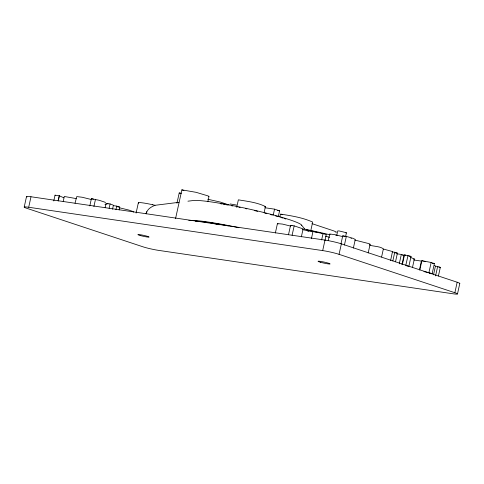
<?xml version="1.0" encoding="UTF-8"?>
<svg xmlns="http://www.w3.org/2000/svg" width="484" height="484" viewBox="0 0 484 484"><rect width="100%" height="100%" fill="white"/><g stroke="black" fill="none" stroke-linecap="round" stroke-linejoin="round"><path stroke-width="0.73" d="M24.2 207.11L26.511 196.607M457.174 282.226L454.863 292.723A11.646 0.992 12.4 0 1 452.945 293.77L158.958 250.428A11.428 0.974 12.4 0 1 142.586 246.683L26.783 208.302A11.761 1.004 12.4 0 1 28.695 207.255L31.006 196.758L324.994 240.1A11.725 1.004 12.4 0 1 341.365 243.845L457.174 282.226A11.646 0.992 12.4 0 1 459.443 283.624M53.766 200.957L55.037 195.173L59.223 195.79L63.87 197.799M58.11 200.854L59.223 195.79M58.286 200.908L59.399 195.851M63.198 201.538L64.311 196.48L76.212 198.597M75.044 203.201L76.726 196.589L82.226 197.254L91.518 199.559M89.8 205.912L91.391 198.682L99.226 200.303L104.974 202.215L105.421 202.82M93.902 206.517L95.493 199.287M105.131 207.69L106.087 203.353L110.086 203.946L113.062 205.047L113.335 205.621L112.542 209.239M109.13 208.283L110.086 203.946M115.93 209.735L116.723 206.123L113.335 205.621M119.118 210.02L119.76 207.128L116.723 206.123M136.095 213.051L138.37 202.723M146.289 213.813C146.767 209.294 151.22 206.795 155.043 205.295L178.971 202.306M176.944 203.262L179.213 192.965L181.385 193.285M175.571 218.544L181.875 189.855L196.153 192.336L208.265 195.978L208.955 196.558L207.824 201.713M236.743 207.2L238.358 199.844C247.439 201.332 257.258 202.463 265.438 206.553L264.143 212.44M273.242 215.041L274.537 209.155L264.911 207.739M278.276 216.711L279.57 210.824L274.537 209.155M275.366 232.992L277.429 223.59L282.493 224.086L290.497 226.064M279.806 217.032L280.454 214.085C291.368 215.773 302.542 217.546 312.676 222.071L310.734 230.898M288.488 234.74L290.557 225.344L294.163 225.877L303.111 228.884L301.363 236.839M292.1 235.272L294.163 225.877M311.442 238.582L313.027 231.352L326.295 234.498L325.024 240.282M321.642 239.937L323.07 233.427M28.695 207.255L322.689 250.597L324.994 240.1M328.17 240.627L329.822 234.02L334.662 234.613L342.672 236.591M336.773 235.309L337.747 230.892L339.326 230.983L346.411 232.737L345.649 236.579M340.978 243.821L342.726 235.865L346.332 236.398L352.685 238.237L355.28 239.411L353.374 248.086M454.863 292.723L339.06 254.342L341.365 243.845M344.426 245.073L346.332 236.398M368.197 252.963L370.103 244.281M381.598 256.974L383.346 249.018C381.271 246.501 373.545 246.326 369.885 245.285M390.606 260.61L392.494 251.547L383.346 249.018M392.833 260.943L394.744 252.261L392.518 251.934M395.501 261.826L397.412 253.15L394.744 252.261M399.264 263.847L401.327 254.445L396.868 253.791M401.932 264.73L403.995 255.328L401.327 254.445M402.434 264.282L404.503 254.88L411.043 256.405L408.817 266.527L406.385 265.722M405.78 265.516L408.006 255.395M412.441 267.64L414.346 258.964L410.438 257.415M419.477 269.769L421.382 261.094L413.953 259.999M419.809 270.06L421.879 260.664L431.153 262.485L434.378 263.55L432.151 273.678L429.26 273.551M432.151 273.678L428.927 272.607L431.153 262.485M433.519 274.833L435.425 266.158L434.475 265.365M435.582 275.886L437.651 266.484L435.425 266.158M438.413 276.043L440.319 267.368L437.651 266.484M457.489 293.927L459.8 283.43M145.944 213.753L146.761 211.647M414.346 258.964L413.62 259.206M133.415 212.143L133.227 211.623L128.944 210.086L119.433 207.793M335.872 232.471L336.38 232.06L333.918 230.947L311.986 223.644M187.943 201.187L193.177 200.533A56.446 4.822 12.4 0 1 254.802 210.34L260.452 211.677A56.446 4.822 12.4 0 1 301.617 225.665M208.314 196.625L208.955 196.558M264.79 206.62L265.438 206.553M369.262 244.511L369.939 244.45A10.43 0.889 12.4 0 0 368.923 243.633L354.875 240.07M188.796 220.45L192.862 220.371A56.446 4.822 12.4 0 1 238.908 227.704M230.154 203.952L236.615 205.071M345.872 232.919L346.459 232.901M195.3 221.194L196.038 221.206A52.804 4.513 12.4 0 1 228.478 225.901M432.206 263.459L434.378 263.55M277.338 210.498L279.57 210.824M104.961 204.387L106.438 204.605M117.552 206.801L119.76 207.128M394.442 252.708L397.412 253.15M402.513 255.11L403.995 255.328M408.938 256.09L411.043 256.405M438.837 267.15L440.319 267.368M302.452 229.61L312.682 231.806M207.757 199.239L220.311 202.064L228.999 204.95M423.936 271.627L428.927 272.607M424.02 261.372L425.357 261.644M335.89 235.278L337.039 235.514M316.01 232.253L317.456 232.568M304.261 229.041L315.326 231.449A56.446 4.822 12.4 0 1 329.61 234.728M306.681 229.888L310.292 230.674M311.738 230.989L314.63 231.618M152.75 204.756L149.846 204.133A13.661 1.168 12.4 0 0 138.72 203.171M307.425 230.88L308.707 231.171M152.635 204.732L155.043 205.295M209.717 222.471L219.27 224.776M344.814 236.41L342.726 235.865M291.997 225.719L290.557 225.344M325.55 236.198L329.586 237.335M93.448 199.22L91.391 198.682M107.115 203.667L108.059 203.976M404.503 254.88L405.719 255.28M421.879 260.664L423.306 261.136M281.083 214.297L282.341 214.714M313.027 231.352L315.284 232.102M181.875 189.855L183.896 190.521M179.213 192.965L180.611 193.431M55.037 195.173L55.696 195.512M350.93 238.213L351.414 238.467M329.604 234.117L330.161 234.552M277.429 223.59L277.991 224.031M301.58 225.139L304.557 228.859M26.965 196.982A11.761 1.004 12.4 0 1 31.006 196.758M322.689 250.597A11.725 1.004 12.4 0 1 339.06 254.342M219.512 224.588A25.041 2.142 12.4 0 1 218.659 223.953M322.084 233.282A52.804 4.513 12.4 0 1 323.421 233.591M220.783 203.8A52.804 4.513 12.4 0 1 222.132 204.024M223.499 204.26A52.804 4.513 12.4 0 1 224.891 204.508M226.306 204.756A52.804 4.513 12.4 0 1 227.734 205.016M231.376 205.7A52.804 4.513 12.4 0 1 232.852 205.984M236.138 206.626A52.804 4.513 12.4 0 1 237.463 206.892M238.793 207.164A52.804 4.513 12.4 0 1 240.131 207.442M245.521 208.58A52.804 4.513 12.4 0 1 246.87 208.876M254.269 210.54A52.804 4.513 12.4 0 1 257.585 211.32M264.7 213.063A52.804 4.513 12.4 0 1 266.847 213.607M270.332 214.515A52.804 4.513 12.4 0 1 272.365 215.059M275.626 215.955A52.804 4.513 12.4 0 1 278.125 216.663M280.793 217.443A52.804 4.513 12.4 0 1 282.765 218.036M284.023 218.429A52.804 4.513 12.4 0 1 285.826 219.004M140.118 235.49A5.754 0.49 12.4 0 0 149.054 237.093A5.754 0.49 12.4 0 0 141.249 234.873A5.754 0.49 12.4 0 0 140.118 235.49M320.608 262.292A6.219 0.532 12.4 0 0 330.088 263.955A6.219 0.532 12.4 0 0 321.394 261.529A6.219 0.532 12.4 0 0 320.608 262.292"/></g></svg>
